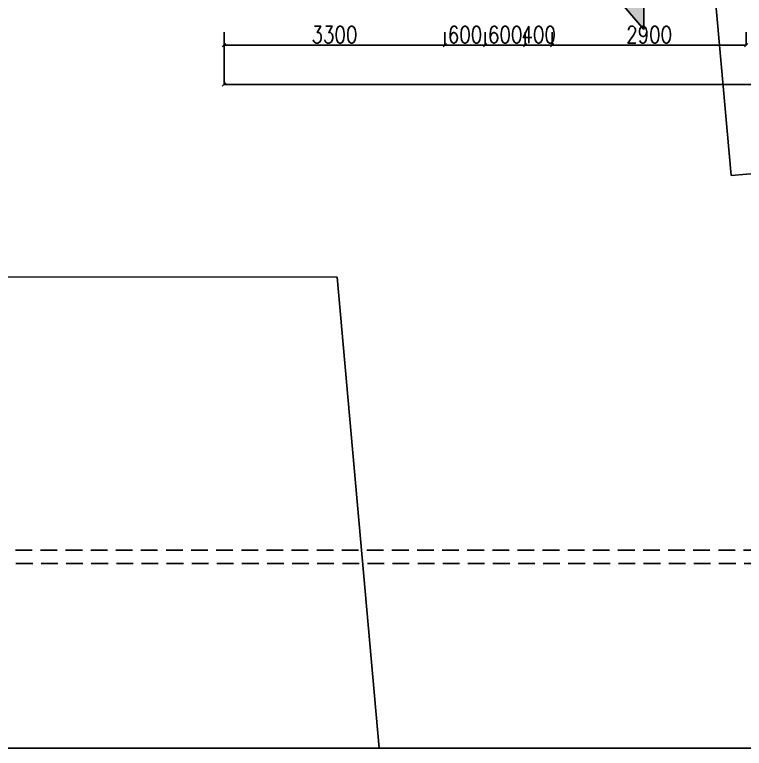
# Model space of a CAD drawing. Extents: x -32840 to 422982, y 280745 to 888746.
# Drawn here: x 210664 to 221563, y 425316 to 436277 of the extents above; entities that cross this region are included whole.
import ezdxf

# ---------------------------------------------------------------- set-up
doc = ezdxf.new("R2010")
doc.units = 0
doc.header["$LTSCALE"] = 1000
doc.header["$PDMODE"] = 3
doc.linetypes.add('HIDDEN', pattern=[0.375, 0.25, -0.125])
doc.layers.get('Defpoints').update_dxf_attribs({"linetype": 'HIDDEN'})
for name, color, linetype in [('a-base(ext)', 2, 'HIDDEN'), ('a-drive(base)', 22, 'Continuous'), ('A-Tag LVl', 2, 'Continuous')]:
    doc.layers.add(name, color=color, linetype=linetype)
doc.layers.add('A-Dim grid', color=3, linetype='Continuous', transparency=0.5)
doc.styles.add('ROMANS', font='romans.shx', dxfattribs={"width": 0.8})
doc.dimstyles.new('A-Dim Grid', dxfattribs={"dimscale": 100, "dimtxt": 2.5, "dimasz": 0.5, "dimexe": 0, "dimexo": 0, "dimgap": 0.3, "dimtad": 1, "dimdec": 0, "dimlfac": -0.01, "dimzin": 3, "dimdsep": 46, "dimtxsty": 'ROMANS', "dimblk": 'OBLIQUE', "dimcen": 5, "dimclrd": 256, "dimclre": 8, "dimclrt": 4, "dimadec": 0, "dimazin": 0, "dimtfac": 1, "dimtdec": 0, "dimtix": 1, "dimtmove": 1, "dimatfit": 3, "dimfxl": 1, "dimfrac": 2, "dimtolj": 1, "dimtzin": 3, "dimlwd": -1, "dimarcsym": 0})

# ---------------------------------------------------------------- blocks, each defined once
blk = doc.blocks.new('TAG-SEC-ARROW')
h = blk.add_hatch(color=256)
h.paths.add_polyline_path([(-10.11, 0), (-6.5, 0, -0.2206), (-4.2, 4.96)])
h.paths.add_polyline_path([(0, 8.49), (-4.16, 5, -0.175251), (0, 6.5, -0.175251), (4.16, 5)])
h.paths.add_polyline_path([(4.2, 4.96, -0.2206), (6.5, 0), (10.11, 0)])
for p, q in [((0, 8.49), (-10.11, 0)), ((0, 8.49), (10.11, 0)), ((-6.5, 0), (-10.11, 0)), ((6.5, 0), (46.5, 0))]:
    blk.add_line(p, q)
blk.add_arc((0, 0), 6.5, 0, 180)
blk = doc.blocks.new('A$Ce1edbb18')
at = {"layer": 'A-Tag LVl', "xscale": 100.0000000000005, "yscale": 100.0000000000005, "zscale": 100.0000000000005, "rotation": 90}
blk.add_blockref('TAG-SEC-ARROW', (6370, -15413), dxfattribs=at)
blk = doc.blocks.new('_Oblique')
at = {"color": 0, "linetype": 'ByBlock', "lineweight": -2}
blk.add_line((-0.5, -0.5), (0.5, 0.5), dxfattribs=at)
at = {"color": 0, "linetype": 'ByBlock'}
blk.add_line((-0.5, -0.5), (0.5, 0.5), dxfattribs=at)
blk = doc.blocks.new('*D2654')
at = {"layer": 'A-Dim grid', "color": 8, "lineweight": -2, "transparency": 16777216}
for p, q in [((213791, 436016), (213791, 435824)), ((217091, 436016), (217091, 435824))]:
    blk.add_line(p, q, dxfattribs=at)
at = {"layer": 'A-Dim grid', "transparency": 16777216}
blk.add_line((213791, 435824), (217091, 435824), dxfattribs=at)
at = {"layer": 'Defpoints', "color": 0, "transparency": 16777216}
for p in [(213791, 436016), (217091, 436016), (217091, 435824)]:
    blk.add_point(p, dxfattribs=at)
at = {"layer": 'A-Dim grid', "transparency": 16777216, "xscale": 50, "yscale": 50, "zscale": 50, "rotation": 180}
blk.add_blockref('_Oblique', (213791, 435824), dxfattribs=at)
at = {"layer": 'A-Dim grid', "transparency": 16777216, "xscale": 50, "yscale": 50, "zscale": 50}
blk.add_blockref('_Oblique', (217091, 435824), dxfattribs=at)
at = {"layer": 'A-Dim grid', "color": 4, "transparency": 16777216, "insert": (215441, 435979), "char_height": 250, "attachment_point": 5, "style": 'ROMANS'}
blk.add_mtext('\\A1;3300', dxfattribs=at)
blk = doc.blocks.new('*D2655')
at = {"layer": 'A-Dim grid', "color": 8, "lineweight": -2, "transparency": 16777216}
for p, q in [((217091, 436016), (217091, 435824)), ((217691, 436016), (217691, 435824))]:
    blk.add_line(p, q, dxfattribs=at)
at = {"layer": 'A-Dim grid', "transparency": 16777216}
blk.add_line((217091, 435824), (217691, 435824), dxfattribs=at)
at = {"layer": 'Defpoints', "color": 0, "transparency": 16777216}
for p in [(217091, 436016), (217691, 436016), (217691, 435824)]:
    blk.add_point(p, dxfattribs=at)
at = {"layer": 'A-Dim grid', "transparency": 16777216, "xscale": 50, "yscale": 50, "zscale": 50, "rotation": 180}
blk.add_blockref('_Oblique', (217091, 435824), dxfattribs=at)
at = {"layer": 'A-Dim grid', "transparency": 16777216, "xscale": 50, "yscale": 50, "zscale": 50}
blk.add_blockref('_Oblique', (217691, 435824), dxfattribs=at)
at = {"layer": 'A-Dim grid', "color": 4, "transparency": 16777216, "insert": (217391, 435979), "char_height": 250, "attachment_point": 5, "style": 'ROMANS'}
blk.add_mtext('\\A1;600', dxfattribs=at)
blk = doc.blocks.new('*D2656')
at = {"layer": 'A-Dim grid', "color": 8, "lineweight": -2, "transparency": 16777216}
for p, q in [((217691, 436016), (217691, 435824)), ((218291, 436016), (218291, 435824))]:
    blk.add_line(p, q, dxfattribs=at)
at = {"layer": 'A-Dim grid', "transparency": 16777216}
blk.add_line((217691, 435824), (218291, 435824), dxfattribs=at)
at = {"layer": 'Defpoints', "color": 0, "transparency": 16777216}
for p in [(217691, 436016), (218291, 436016), (218291, 435824)]:
    blk.add_point(p, dxfattribs=at)
at = {"layer": 'A-Dim grid', "transparency": 16777216, "xscale": 50, "yscale": 50, "zscale": 50, "rotation": 180}
blk.add_blockref('_Oblique', (217691, 435824), dxfattribs=at)
at = {"layer": 'A-Dim grid', "transparency": 16777216, "xscale": 50, "yscale": 50, "zscale": 50}
blk.add_blockref('_Oblique', (218291, 435824), dxfattribs=at)
at = {"layer": 'A-Dim grid', "color": 4, "transparency": 16777216, "insert": (217991, 435979), "char_height": 250, "attachment_point": 5, "style": 'ROMANS'}
blk.add_mtext('\\A1;600', dxfattribs=at)
blk = doc.blocks.new('*D2657')
at = {"layer": 'A-Dim grid', "color": 8, "lineweight": -2, "transparency": 16777216}
for p, q in [((218291, 436016), (218291, 435824)), ((218691, 436016), (218691, 435824))]:
    blk.add_line(p, q, dxfattribs=at)
at = {"layer": 'A-Dim grid', "transparency": 16777216}
for p, q in [((218291, 435824), (218241, 435824)), ((218291, 435824), (218691, 435824)), ((218691, 435824), (218741, 435824))]:
    blk.add_line(p, q, dxfattribs=at)
at = {"layer": 'Defpoints', "color": 0, "transparency": 16777216}
for p in [(218291, 436016), (218691, 436016), (218691, 435824)]:
    blk.add_point(p, dxfattribs=at)
at = {"layer": 'A-Dim grid', "transparency": 16777216, "xscale": 50, "yscale": 50, "zscale": 50}
blk.add_blockref('_Oblique', (218291, 435824), dxfattribs=at)
at = {"layer": 'A-Dim grid', "transparency": 16777216, "xscale": 50, "yscale": 50, "zscale": 50, "rotation": 180}
blk.add_blockref('_Oblique', (218691, 435824), dxfattribs=at)
at = {"layer": 'A-Dim grid', "color": 4, "transparency": 16777216, "insert": (218491, 435979), "char_height": 250, "attachment_point": 5, "style": 'ROMANS'}
blk.add_mtext('\\A1;400', dxfattribs=at)
blk = doc.blocks.new('*D2658')
at = {"layer": 'A-Dim grid', "color": 8, "lineweight": -2, "transparency": 16777216}
for p, q in [((218691, 436016), (218691, 435824)), ((221591, 436016), (221591, 435824))]:
    blk.add_line(p, q, dxfattribs=at)
at = {"layer": 'A-Dim grid', "transparency": 16777216}
blk.add_line((218691, 435824), (221591, 435824), dxfattribs=at)
at = {"layer": 'Defpoints', "color": 0, "transparency": 16777216}
for p in [(218691, 436016), (221591, 436016), (221591, 435824)]:
    blk.add_point(p, dxfattribs=at)
at = {"layer": 'A-Dim grid', "transparency": 16777216, "xscale": 50, "yscale": 50, "zscale": 50, "rotation": 180}
blk.add_blockref('_Oblique', (218691, 435824), dxfattribs=at)
at = {"layer": 'A-Dim grid', "transparency": 16777216, "xscale": 50, "yscale": 50, "zscale": 50}
blk.add_blockref('_Oblique', (221591, 435824), dxfattribs=at)
at = {"layer": 'A-Dim grid', "color": 4, "transparency": 16777216, "insert": (220141, 435979), "char_height": 250, "attachment_point": 5, "style": 'ROMANS'}
blk.add_mtext('\\A1;2900', dxfattribs=at)
blk = doc.blocks.new('*D2664')
at = {"layer": 'A-Dim grid', "color": 8, "lineweight": -2, "transparency": 16777216}
for p, q in [((213791, 435896), (213791, 435232)), ((248891, 435896), (248891, 435232))]:
    blk.add_line(p, q, dxfattribs=at)
at = {"layer": 'A-Dim grid', "transparency": 16777216}
blk.add_line((213791, 435232), (248891, 435232), dxfattribs=at)
at = {"layer": 'Defpoints', "color": 0, "transparency": 16777216}
for p in [(213791, 435896), (248891, 435896), (248891, 435232)]:
    blk.add_point(p, dxfattribs=at)
at = {"layer": 'A-Dim grid', "transparency": 16777216, "xscale": 50, "yscale": 50, "zscale": 50, "rotation": 180}
blk.add_blockref('_Oblique', (213791, 435232), dxfattribs=at)
at = {"layer": 'A-Dim grid', "transparency": 16777216, "xscale": 50, "yscale": 50, "zscale": 50}
blk.add_blockref('_Oblique', (248891, 435232), dxfattribs=at)
at = {"layer": 'A-Dim grid', "color": 4, "transparency": 16777216, "insert": (231341, 435387), "char_height": 250, "attachment_point": 5, "style": 'ROMANS'}
blk.add_mtext('\\A1;35100', dxfattribs=at)

msp = doc.modelspace()

# ---------------------------------------------------------------- linework, layer by layer
msp.add_lwpolyline([(203615.8, 472889.3), (256492.7, 472889.3), (256492.7, 425315.5), (203615.8, 425315.5)], close=True)
at = {"layer": 'a-base(ext)'}
for points in [[(256492.7, 433184.3), (234017.4, 429190.5), (223675.1, 428278.8), (203615.8, 428278.8)], [(256492.7, 432981.1), (234043.7, 428992.1), (223683.9, 428078.8), (203615.8, 428078.8)]]:
    msp.add_lwpolyline(points, dxfattribs=at)
at = {"layer": 'a-drive(base)'}
for p in [(220967.5, 438348.9), (247609.9, 436092.4)]:
    msp.add_line(p, (221367.2, 433873.9), dxfattribs=at)
msp.add_lwpolyline([(204909.8, 425315.5), (205537.8, 432363.5), (215479, 432354.1), (216107.6, 425315.5)], dxfattribs=at)

# ---------------------------------------------------------------- block references
msp.add_blockref('A$Ce1edbb18', (213690.6, 452480.4))

# ---------------------------------------------------------------- dimensions: what is measured, and where the dimension line sits
at = {"layer": 'A-Dim grid'}
for base, p1, p2, picture, middle in [((217090.6, 435824.4), (213790.6, 436015.9), (217090.6, 436015.9), '*D2654', (215440.6, 435979.4)), ((217690.6, 435824.4), (217090.6, 436015.9), (217690.6, 436015.9), '*D2655', (217390.6, 435979.4)), ((218290.6, 435824.4), (217690.6, 436015.9), (218290.6, 436015.9), '*D2656', (217990.6, 435979.4)), ((218690.6, 435824.4), (218290.6, 436015.9), (218690.6, 436015.9), '*D2657', (218490.6, 435979.4)), ((221590.6, 435824.4), (218690.6, 436015.9), (221590.6, 436015.9), '*D2658', (220140.6, 435979.4)), ((248890.8, 435231.8), (213790.6, 435896.2), (248890.8, 435896.2), '*D2664', (231340.7, 435386.8))]:
    dim = msp.add_linear_dim(base=base, p1=p1, p2=p2, dimstyle='A-Dim Grid', dxfattribs=at)
    dim.commit()
    dim.dimension.update_dxf_attribs({"geometry": picture, "text_midpoint": middle})

doc.saveas('drawing.dxf')
